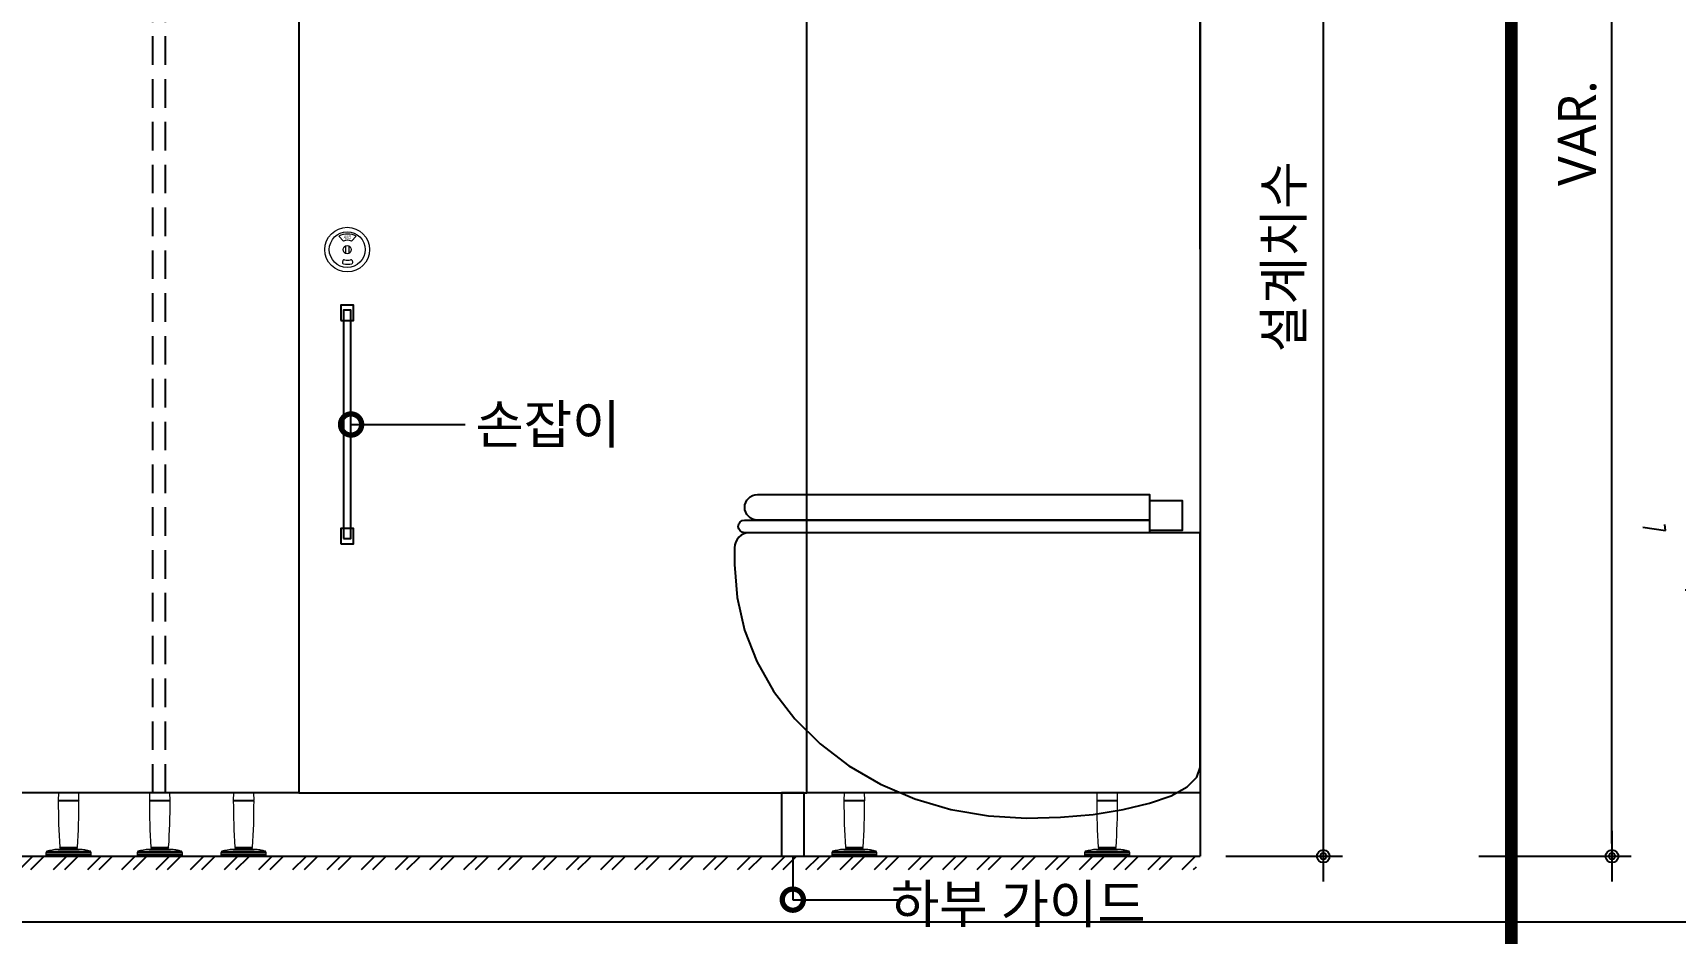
# Model space of a CAD drawing. Extents: x -256 to 8104, y -176 to 5714.
# Drawn here: x 3401 to 4694, y 4115 to 4825 of the extents above; entities that cross this region are included whole.
import ezdxf
from ezdxf.enums import TextEntityAlignment as Align

# ---------------------------------------------------------------- set-up
doc = ezdxf.new("R2010")
doc.units = 0
doc.header["$LTSCALE"] = 30
doc.linetypes.add('HIDDEN', pattern=[0.375, 0.25, -0.125])
doc.layers.get('0').update_dxf_attribs({"linetype": 'CONTINUOUS'})
doc.layers.get('DEFPOINTS').update_dxf_attribs({"linetype": 'CONTINUOUS'})
for name, color, linetype in [('DIM', 7, 'CONTINUOUS'), ('FIN', 5, 'CONTINUOUS'), ('HAT', 8, 'CONTINUOUS'), ('HID', 9, 'HIDDEN'), ('문자', 3, 'CONTINUOUS'), ('부자재', 4, 'CONTINUOUS'), ('잠금쇠(회전형)', 4, 'CONTINUOUS'), ('치수', 1, 'CONTINUOUS'), ('판넬', 2, 'CONTINUOUS'), ('해치', 8, 'CONTINUOUS')]:
    doc.layers.add(name, color=color, linetype=linetype)
doc.styles.add('HDW', font='gulim.ttc')
doc.styles.add('돋움', font='malgun.ttf')
doc.dimstyles.new('10', dxfattribs={"dimscale": 10, "dimtxt": 3, "dimasz": 1, "dimexe": 1.5, "dimexo": 2, "dimgap": 1, "dimtad": 1, "dimdec": 0, "dimlunit": 6, "dimtxsty": '돋움', "dimblk": 'DIMDOT', "dimcen": -1, "dimdle": 1.5, "dimclrt": 3, "dimazin": 3, "dimtfac": 1, "dimtdec": 0, "dimtix": 1, "dimtmove": 2, "dimatfit": 3, "dimldrblk": 'DIMDOT', "dimarcsym": 0})

# ---------------------------------------------------------------- blocks, each defined once
blk = doc.blocks.new('DIMDOT')
at = {"linetype": 'Continuous'}
blk.add_line((-2, 0), (2, 0), dxfattribs=at)
for radius in [0.5, 0.25]:
    blk.add_circle((0, 0), radius, dxfattribs=at)
blk = doc.blocks.new('*D18')
at = {"layer": 'DEFPOINTS', "color": 0}
for p in [(4517.1, 5315.7), (4644.5, 5315.7), (4519.6, 4176)]:
    blk.add_point(p, dxfattribs=at)
at = {"layer": 'DIM', "color": 0, "lineweight": -2, "ltscale": 10}
for p, q in [((4537.1, 5315.7), (4659.5, 5315.7)), ((4644.5, 4186), (4644.5, 5305.7)), ((4539.6, 4176), (4659.5, 4176))]:
    blk.add_line(p, q, dxfattribs=at)
at = {"layer": 'DIM', "color": 0, "lineweight": -2, "xscale": 10, "yscale": 10, "zscale": 10}
for p, rotation in [((4644.5, 5315.7), 90), ((4644.5, 4176), 270)]:
    blk.add_blockref('DIMDOT', p, dxfattribs=dict(at, rotation=rotation))
at = {"layer": 'DIM', "color": 3, "insert": (4617.2, 4745.9), "char_height": 30, "attachment_point": 5, "rotation": 90, "style": '돋움'}
blk.add_mtext('VAR.', dxfattribs=at)
blk = doc.blocks.new('_DOTSMALL')
at = {"color": 0, "linetype": 'ByBlock', "const_width": 0.5}
blk.add_lwpolyline([(-0.0625, 0, 1), (0.0625, 0, 1)], format="xyb", close=True, dxfattribs=at)
blk = doc.blocks.new('A$C63EC304E')
at = {"layer": '치수', "color": 1, "xscale": 2.5, "yscale": 2.5, "zscale": 2.5, "rotation": 234.3098741996962}
blk.add_blockref('_DOTSMALL', (0.312, 0.312), dxfattribs=at)
blk = doc.blocks.new('A$C2BC9653E')
at = {"layer": '치수', "xscale": 0.3333333333333333, "yscale": 0.3333333333333333, "zscale": 0.3333333333333333}
blk.add_blockref('A$C63EC304E', (0, 0), dxfattribs=at)
blk = doc.blocks.new('A$C7FC71301')
at = {"layer": '치수', "rotation": 180}
blk.add_blockref('A$C2BC9653E', (0.208, 0.208), dxfattribs=at)
blk = doc.blocks.new('A$C4A20372B')
at = {"layer": '치수'}
blk.add_blockref('A$C7FC71301', (0, 0), dxfattribs=at)
blk = doc.blocks.new('A$C566469F5')
at = {"layer": '치수'}
blk.add_blockref('A$C4A20372B', (0, 0), dxfattribs=at)
blk = doc.blocks.new('A$C7E317CD4')
at = {"layer": '해치', "xscale": 2, "yscale": 2, "zscale": 2}
blk.add_blockref('A$C566469F5', (0, 0), dxfattribs=at)
blk = doc.blocks.new('A$C601D7F27')
at = {"layer": '치수'}
blk.add_blockref('A$C7E317CD4', (0, 0), dxfattribs=at)
blk = doc.blocks.new('A$C38802C08')
at = {"layer": '치수'}
blk.add_blockref('A$C601D7F27', (0, 0), dxfattribs=at)
blk = doc.blocks.new('*D28')
at = {"layer": 'DEFPOINTS', "color": 0}
for p in [(4320.2, 5121), (4320.2, 4176), (4417.1, 4176)]:
    blk.add_point(p, dxfattribs=at)
at = {"layer": 'DIM', "color": 0, "lineweight": -2}
for p, q in [((4340.2, 5121), (4432.1, 5121)), ((4417.1, 5111), (4417.1, 4186)), ((4340.2, 4176), (4432.1, 4176))]:
    blk.add_line(p, q, dxfattribs=at)
at = {"layer": 'DIM', "color": 0, "lineweight": -2, "xscale": 10, "yscale": 10, "zscale": 10}
for p, rotation in [((4417.1, 5121), 90), ((4417.1, 4176), 270)]:
    blk.add_blockref('DIMDOT', p, dxfattribs=dict(at, rotation=rotation))
at = {"layer": 'DIM', "color": 3, "insert": (4387.5, 4648.5), "char_height": 30, "attachment_point": 5, "rotation": 90, "style": '돋움'}
blk.add_mtext('설계치수', dxfattribs=at)
blk = doc.blocks.new('SLIDE_01')
at = {"layer": 'HAT'}
h = blk.add_hatch(dxfattribs=at)
h.set_pattern_fill('ANSI32', color=256, scale=2, style=0)
h.set_pattern_definition([(45, (-8615.85, -135.26), (-13.470384, 13.470384), []), (45, (-8606.87, -135.26), (-13.470384, 13.470384), [])])
h.paths.add_polyline_path([(2623.5, 4165.5), (4317.1, 4165.5), (4317.1, 4175.5), (2623.5, 4175.5)])
at = {"layer": '해치'}
h = blk.add_hatch(dxfattribs=at)
h.set_pattern_fill('AR-CONC', color=256, style=0)
h.set_pattern_definition([(50, (3239.55, 2900.74), (182.185, -15.939), [19.05, -209.55]), (355, (3239.55, 2900.74), (-35.243, 191.057), [15.24, -167.64]), (100.451, (3254.73, 2899.42), (146.943, 175.117), [16.19, -178.09]), (46.184, (3239.55, 2951.54), (271.079, -42.042), [28.575, -314.325]), (96.636, (3262.14, 2948.04), (237.404, 247.426), [24.285, -267.135]), (351.184, (3239.55, 2951.54), (237.405, 247.425), [22.86, -251.46]), (21, (3264.95, 2938.84), (151.615, -102.2655), [19.05, -209.55]), (326, (3264.95, 2938.84), (61.802, 184.188), [15.24, -167.64]), (71.4514, (3277.58, 2930.32), (213.416, 81.923), [16.19, -178.09]), (37.5, (3239.546, 2900.744), (3.0886, 84.555), [0, -165.608, 0, -170.18, 0, -168.275]), (7.5, (3239.55, 2900.74), (66.8197, 100.1806), [0, -97.028, 0, -161.798, 0, -64.135]), (327.5, (3182.904, 2900.744), (135.5906, -5.7287), [0, -63.5, 0, -198.12, 0, -262.89]), (317.5, (3157.5, 2900.74), (148.129, 25.4265), [0, -82.55, 0, -131.572, 0, -186.69])])
h.paths.add_polyline_path([(5719.1, 4334.5), (5719.1, 4437.5), (4668.9, 4437.5), (4668.9, 4334.5)])
for p, q in [((4320.2, 4654.6), (4320.2, 5315.7)), ((4320.2, 4640.8), (4320.2, 4176)), ((2620.2, 4176), (4320.2, 4176))]:
    blk.add_line(p, q)
at = {"color": 8}
blk.add_line((2518.8, 4124.2), (5866.6, 4124.2), dxfattribs=at)
at = {"color": 8, "const_width": 10}
blk.add_lwpolyline([(4565.2, 2769.2), (4565.2, 5538.4)], dxfattribs=at)
at = {"layer": 'FIN', "linetype": 'Continuous', "lineweight": 15}
for p, q in [((3420.6, 4220.1), (3436.9, 4220.1)), ((3436.9, 4219.5), (3420.6, 4219.5)), ((3492.4, 4220.1), (3508.7, 4220.1)), ((3508.7, 4219.5), (3492.4, 4219.5)), ((3558.5, 4220.1), (3574.8, 4220.1)), ((3574.8, 4219.5), (3558.5, 4219.5)), ((4039.5, 4220.1), (4055.9, 4220.1)), ((4055.9, 4219.5), (4039.5, 4219.5)), ((4238.7, 4220.1), (4255, 4220.1)), ((4255, 4219.5), (4238.7, 4219.5)), ((3446.6, 4178.7), (3410.9, 4178.7)), ((3411.5, 4179.9), (3446, 4179.9)), ((3437.3, 4181.4), (3420.2, 4181.4)), ((3420.5, 4181.4), (3437.1, 4181.4)), ((3421.7, 4183.1), (3435.8, 4183.1)), ((3518.4, 4178.7), (3482.7, 4178.7)), ((3483.3, 4179.9), (3517.8, 4179.9)), ((3509.1, 4181.4), (3492, 4181.4)), ((3492.2, 4181.4), (3508.9, 4181.4)), ((3493.5, 4183.1), (3507.6, 4183.1)), ((3584.5, 4178.7), (3548.8, 4178.7)), ((3549.4, 4179.9), (3583.9, 4179.9)), ((3575.2, 4181.4), (3558.1, 4181.4)), ((3558.3, 4181.4), (3575, 4181.4)), ((3559.6, 4183.1), (3573.7, 4183.1)), ((4065.5, 4178.7), (4029.9, 4178.7)), ((4030.4, 4179.9), (4064.9, 4179.9)), ((4056.2, 4181.4), (4039.2, 4181.4)), ((4039.4, 4181.4), (4056, 4181.4)), ((4040.6, 4183.1), (4054.7, 4183.1)), ((4264.7, 4178.7), (4229, 4178.7)), ((4229.6, 4179.9), (4264.1, 4179.9)), ((4255.4, 4181.4), (4238.3, 4181.4)), ((4238.5, 4181.4), (4255.1, 4181.4)), ((4239.8, 4183.1), (4253.9, 4183.1)), ((3446.6, 4177.4), (3410.9, 4177.4)), ((3410.9, 4177.4), (3446.6, 4177.4)), ((3412.4, 4175.8), (3412.4, 4176)), ((3412.4, 4175.8), (3412.4, 4176)), ((3413.6, 4175.8), (3412.4, 4175.8)), ((3412.4, 4175.8), (3412.4, 4175.8)), ((3413.6, 4175.8), (3413.6, 4176)), ((3413.7, 4175.8), (3413.6, 4175.8)), ((3413.7, 4175.8), (3413.7, 4176)), ((3430.8, 4175.8), (3430.8, 4176)), ((3431.4, 4175.8), (3430.8, 4175.8)), ((3431.4, 4175.8), (3431.4, 4176)), ((3432.2, 4175.8), (3432.2, 4176)), ((3432.2, 4175.8), (3432.2, 4176)), ((3432.2, 4175.8), (3432.2, 4176)), ((3432.3, 4175.8), (3432.3, 4176)), ((3432.5, 4175.8), (3432.3, 4175.8)), ((3432.5, 4175.8), (3432.5, 4176)), ((3432.6, 4175.8), (3432.5, 4175.8)), ((3432.6, 4175.8), (3432.6, 4176)), ((3432.7, 4175.8), (3432.6, 4175.8)), ((3432.7, 4175.8), (3432.7, 4176)), ((3432.8, 4175.8), (3432.7, 4175.8)), ((3432.8, 4175.8), (3432.8, 4176)), ((3432.8, 4175.8), (3432.8, 4176)), ((3432.8, 4175.8), (3432.8, 4175.8)), ((3433, 4175.8), (3433, 4176)), ((3433.2, 4175.8), (3433.2, 4176)), ((3433.2, 4175.8), (3433.2, 4176)), ((3433.3, 4175.8), (3433.2, 4175.8)), ((3433.3, 4175.8), (3433.3, 4176)), ((3433.3, 4175.8), (3433.3, 4176)), ((3433.3, 4175.8), (3433.3, 4175.8)), ((3433.4, 4175.8), (3433.3, 4175.8)), ((3433.4, 4175.8), (3433.4, 4176)), ((3443.6, 4175.8), (3443.6, 4176)), ((3443.8, 4175.8), (3443.8, 4176)), ((3444.3, 4175.8), (3444.3, 4176)), ((3444.7, 4175.8), (3444.7, 4176)), ((3444.9, 4175.8), (3444.9, 4176)), ((3518.4, 4177.4), (3482.7, 4177.4)), ((3482.7, 4177.4), (3518.4, 4177.4)), ((3484.2, 4175.8), (3484.2, 4176)), ((3484.2, 4175.8), (3484.2, 4176)), ((3485.4, 4175.8), (3484.2, 4175.8)), ((3484.2, 4175.8), (3484.2, 4175.8)), ((3485.4, 4175.8), (3485.4, 4176)), ((3485.5, 4175.8), (3485.4, 4175.8)), ((3485.5, 4175.8), (3485.5, 4176)), ((3502.6, 4175.8), (3502.6, 4176)), ((3503.2, 4175.8), (3502.6, 4175.8)), ((3503.2, 4175.8), (3503.2, 4176)), ((3504, 4175.8), (3504, 4176)), ((3504, 4175.8), (3504, 4176)), ((3504, 4175.8), (3504, 4176)), ((3504.1, 4175.8), (3504.1, 4176)), ((3504.3, 4175.8), (3504.1, 4175.8)), ((3504.3, 4175.8), (3504.3, 4176)), ((3504.4, 4175.8), (3504.3, 4175.8)), ((3504.4, 4175.8), (3504.4, 4176)), ((3504.5, 4175.8), (3504.4, 4175.8)), ((3504.5, 4175.8), (3504.5, 4176)), ((3504.5, 4175.8), (3504.5, 4176)), ((3504.5, 4175.8), (3504.5, 4175.8)), ((3504.6, 4175.8), (3504.5, 4175.8)), ((3504.6, 4175.8), (3504.6, 4176)), ((3504.8, 4175.8), (3504.8, 4176)), ((3505, 4175.8), (3505, 4176)), ((3505, 4175.8), (3505, 4176)), ((3505.1, 4175.8), (3505, 4175.8)), ((3505.1, 4175.8), (3505.1, 4176)), ((3505.1, 4175.8), (3505.1, 4176)), ((3505.1, 4175.8), (3505.1, 4175.8)), ((3505.2, 4175.8), (3505.1, 4175.8)), ((3505.2, 4175.8), (3505.2, 4176)), ((3515.4, 4175.8), (3515.4, 4176)), ((3515.6, 4175.8), (3515.6, 4176)), ((3516.1, 4175.8), (3516.1, 4176)), ((3516.5, 4175.8), (3516.5, 4176)), ((3516.7, 4175.8), (3516.7, 4176)), ((3584.5, 4177.4), (3548.8, 4177.4)), ((3548.8, 4177.4), (3584.5, 4177.4)), ((3550.3, 4175.8), (3550.3, 4176)), ((3550.3, 4175.8), (3550.3, 4176)), ((3551.5, 4175.8), (3550.3, 4175.8)), ((3550.3, 4175.8), (3550.3, 4175.8)), ((3551.5, 4175.8), (3551.5, 4176)), ((3551.5, 4175.8), (3551.5, 4176)), ((3551.5, 4175.8), (3551.5, 4175.8)), ((3568.7, 4175.8), (3568.7, 4176)), ((3569.3, 4175.8), (3568.7, 4175.8)), ((3569.3, 4175.8), (3569.3, 4176)), ((3570.1, 4175.8), (3570.1, 4176)), ((3570.1, 4175.8), (3570.1, 4176)), ((3570.1, 4175.8), (3570.1, 4176)), ((3570.2, 4175.8), (3570.2, 4176)), ((3570.4, 4175.8), (3570.2, 4175.8)), ((3570.4, 4175.8), (3570.4, 4176)), ((3570.5, 4175.8), (3570.4, 4175.8)), ((3570.5, 4175.8), (3570.5, 4176)), ((3570.6, 4175.8), (3570.5, 4175.8)), ((3570.6, 4175.8), (3570.6, 4176)), ((3570.6, 4175.8), (3570.6, 4176)), ((3570.6, 4175.8), (3570.6, 4175.8)), ((3570.7, 4175.8), (3570.6, 4175.8)), ((3570.7, 4175.8), (3570.7, 4176)), ((3570.8, 4175.8), (3570.8, 4176)), ((3571.1, 4175.8), (3571.1, 4176)), ((3571.1, 4175.8), (3571.1, 4176)), ((3571.1, 4175.8), (3571.1, 4176)), ((3571.2, 4175.8), (3571.1, 4175.8)), ((3571.1, 4175.8), (3571.1, 4175.8)), ((3571.2, 4175.8), (3571.2, 4176)), ((3571.3, 4175.8), (3571.2, 4175.8)), ((3571.3, 4175.8), (3571.3, 4176)), ((3581.5, 4175.8), (3581.5, 4176)), ((3581.7, 4175.8), (3581.7, 4176)), ((3582.2, 4175.8), (3582.2, 4176)), ((3582.6, 4175.8), (3582.6, 4176)), ((3582.8, 4175.8), (3582.8, 4176)), ((4065.5, 4177.4), (4029.9, 4177.4)), ((4029.9, 4177.4), (4065.5, 4177.4)), ((4031.3, 4175.8), (4031.3, 4176)), ((4031.3, 4175.8), (4031.3, 4176)), ((4032.6, 4175.8), (4031.3, 4175.8)), ((4031.3, 4175.8), (4031.3, 4175.8)), ((4032.6, 4175.8), (4032.6, 4176)), ((4032.6, 4175.8), (4032.6, 4176)), ((4032.6, 4175.8), (4032.6, 4175.8)), ((4049.7, 4175.8), (4049.7, 4176)), ((4050.3, 4175.8), (4049.7, 4175.8)), ((4050.3, 4175.8), (4050.3, 4176)), ((4051.1, 4175.8), (4051.1, 4176)), ((4051.1, 4175.8), (4051.1, 4176)), ((4051.2, 4175.8), (4051.2, 4176)), ((4051.2, 4175.8), (4051.2, 4176)), ((4051.5, 4175.8), (4051.2, 4175.8)), ((4051.5, 4175.8), (4051.5, 4176)), ((4051.6, 4175.8), (4051.5, 4175.8)), ((4051.6, 4175.8), (4051.6, 4176)), ((4051.6, 4175.8), (4051.6, 4176)), ((4051.6, 4175.8), (4051.6, 4175.8)), ((4051.7, 4175.8), (4051.6, 4175.8)), ((4051.7, 4175.8), (4051.7, 4176)), ((4051.7, 4175.8), (4051.7, 4176)), ((4051.7, 4175.8), (4051.7, 4175.8)), ((4051.9, 4175.8), (4051.9, 4176)), ((4052.1, 4175.8), (4052.1, 4176)), ((4052.1, 4175.8), (4052.1, 4176)), ((4052.2, 4175.8), (4052.1, 4175.8)), ((4052.2, 4175.8), (4052.2, 4176)), ((4052.2, 4175.8), (4052.2, 4176)), ((4052.2, 4175.8), (4052.2, 4175.8)), ((4052.3, 4175.8), (4052.2, 4175.8)), ((4052.3, 4175.8), (4052.3, 4176)), ((4062.6, 4175.8), (4062.6, 4176)), ((4062.8, 4175.8), (4062.8, 4176)), ((4063.2, 4175.8), (4063.2, 4176)), ((4063.7, 4175.8), (4063.7, 4176)), ((4063.9, 4175.8), (4063.9, 4176)), ((4264.7, 4177.4), (4229, 4177.4)), ((4229, 4177.4), (4264.7, 4177.4)), ((4230.5, 4175.8), (4230.5, 4176)), ((4230.5, 4175.8), (4230.5, 4176)), ((4231.7, 4175.8), (4230.5, 4175.8)), ((4230.5, 4175.8), (4230.5, 4175.8)), ((4231.7, 4175.8), (4231.7, 4176)), ((4231.7, 4175.8), (4231.7, 4176)), ((4231.7, 4175.8), (4231.7, 4175.8)), ((4248.9, 4175.8), (4248.9, 4176)), ((4249.5, 4175.8), (4248.9, 4175.8)), ((4249.5, 4175.8), (4249.5, 4176)), ((4250.3, 4175.8), (4250.3, 4176)), ((4250.3, 4175.8), (4250.3, 4176)), ((4250.3, 4175.8), (4250.3, 4176)), ((4250.4, 4175.8), (4250.4, 4176)), ((4250.6, 4175.8), (4250.4, 4175.8)), ((4250.6, 4175.8), (4250.6, 4176)), ((4250.7, 4175.8), (4250.6, 4175.8)), ((4250.7, 4175.8), (4250.7, 4176)), ((4250.8, 4175.8), (4250.7, 4175.8)), ((4250.8, 4175.8), (4250.8, 4176)), ((4250.8, 4175.8), (4250.8, 4176)), ((4250.8, 4175.8), (4250.8, 4175.8)), ((4250.8, 4175.8), (4250.8, 4175.8)), ((4250.9, 4175.8), (4250.9, 4176)), ((4251, 4175.8), (4251, 4176)), ((4251.3, 4175.8), (4251.3, 4176)), ((4251.3, 4175.8), (4251.3, 4176)), ((4251.3, 4175.8), (4251.3, 4176)), ((4251.4, 4175.8), (4251.3, 4175.8)), ((4251.3, 4175.8), (4251.3, 4175.8)), ((4251.4, 4175.8), (4251.4, 4176)), ((4251.5, 4175.8), (4251.4, 4175.8)), ((4251.5, 4175.8), (4251.5, 4176)), ((4261.7, 4175.8), (4261.7, 4176)), ((4261.9, 4175.8), (4261.9, 4176)), ((4262.4, 4175.8), (4262.4, 4176)), ((4262.8, 4175.8), (4262.8, 4176)), ((4263, 4175.8), (4263, 4176))]:
    blk.add_line(p, q, dxfattribs=at)
at = {"layer": 'FIN', "color": 4, "linetype": 'Continuous', "lineweight": 15}
for p, q in [((3420.7, 4225.7), (3420.7, 4225.7)), ((3420.8, 4226), (3436.7, 4226)), ((3420.9, 4219.8), (3436.7, 4219.8)), ((3436.9, 4220.1), (3436.8, 4225.7)), ((3492.5, 4225.7), (3492.5, 4225.7)), ((3492.6, 4226), (3508.5, 4226)), ((3492.7, 4219.8), (3508.4, 4219.8)), ((3508.7, 4220.1), (3508.6, 4225.7)), ((3558.6, 4225.7), (3558.6, 4225.7)), ((3558.7, 4226), (3574.6, 4226)), ((3558.8, 4219.8), (3574.5, 4219.8)), ((3574.8, 4220.1), (3574.7, 4225.7)), ((4039.6, 4225.7), (4039.6, 4225.7)), ((4039.7, 4226), (4055.7, 4226)), ((4039.8, 4219.8), (4055.6, 4219.8)), ((4055.9, 4220.1), (4055.7, 4225.7)), ((4238.8, 4225.7), (4238.8, 4225.7)), ((4238.9, 4226), (4254.8, 4226)), ((4238.9, 4219.8), (4254.7, 4219.8)), ((4255, 4220.1), (4254.9, 4225.7)), ((3411.5, 4179.9), (3410.9, 4178.7)), ((3410.9, 4178.7), (3410.9, 4177.4)), ((3421.7, 4183.1), (3422.3, 4182.4)), ((3435.2, 4182.4), (3422.3, 4182.4)), ((3423.2, 4182.2), (3422.6, 4181.5)), ((3434.9, 4181.5), (3422.6, 4181.5)), ((3423.2, 4182.4), (3423.2, 4182.2)), ((3423.2, 4182.2), (3434.3, 4182.2)), ((3434.3, 4182.2), (3434.3, 4182.4)), ((3434.9, 4181.5), (3434.3, 4182.2)), ((3435.2, 4182.4), (3435.8, 4183.1)), ((3446.6, 4178.7), (3446, 4179.9)), ((3446.6, 4177.4), (3446.6, 4178.7)), ((3483.3, 4179.9), (3482.7, 4178.7)), ((3482.7, 4178.7), (3482.7, 4177.4)), ((3493.5, 4183.1), (3494.1, 4182.4)), ((3507, 4182.4), (3494.1, 4182.4)), ((3495, 4182.2), (3494.4, 4181.5)), ((3506.7, 4181.5), (3494.4, 4181.5)), ((3495, 4182.4), (3495, 4182.2)), ((3495, 4182.2), (3506.1, 4182.2)), ((3506.1, 4182.2), (3506.1, 4182.4)), ((3506.7, 4181.5), (3506.1, 4182.2)), ((3507, 4182.4), (3507.6, 4183.1)), ((3518.4, 4178.7), (3517.8, 4179.9)), ((3518.4, 4177.4), (3518.4, 4178.7)), ((3549.4, 4179.9), (3548.8, 4178.7)), ((3548.8, 4178.7), (3548.8, 4177.4)), ((3559.6, 4183.1), (3560.2, 4182.4)), ((3573.1, 4182.4), (3560.2, 4182.4)), ((3561.1, 4182.2), (3560.5, 4181.5)), ((3572.8, 4181.5), (3560.5, 4181.5)), ((3561.1, 4182.4), (3561.1, 4182.2)), ((3561.1, 4182.2), (3572.2, 4182.2)), ((3572.2, 4182.2), (3572.2, 4182.4)), ((3572.8, 4181.5), (3572.2, 4182.2)), ((3573.1, 4182.4), (3573.7, 4183.1)), ((3584.5, 4178.7), (3583.9, 4179.9)), ((3584.5, 4177.4), (3584.5, 4178.7)), ((4030.4, 4179.9), (4029.9, 4178.7)), ((4029.9, 4178.7), (4029.9, 4177.4)), ((4040.6, 4183.1), (4041.3, 4182.4)), ((4054.1, 4182.4), (4041.3, 4182.4)), ((4042.1, 4182.2), (4041.6, 4181.5)), ((4053.8, 4181.5), (4041.6, 4181.5)), ((4042.1, 4182.4), (4042.1, 4182.2)), ((4042.1, 4182.2), (4053.2, 4182.2)), ((4053.2, 4182.2), (4053.2, 4182.4)), ((4053.8, 4181.5), (4053.2, 4182.2)), ((4054.1, 4182.4), (4054.7, 4183.1)), ((4065.5, 4178.7), (4064.9, 4179.9)), ((4065.5, 4177.4), (4065.5, 4178.7)), ((4229.6, 4179.9), (4229, 4178.7)), ((4229, 4178.7), (4229, 4177.4)), ((4239.8, 4183.1), (4240.4, 4182.4)), ((4253.3, 4182.4), (4240.4, 4182.4)), ((4241.3, 4182.2), (4240.7, 4181.5)), ((4253, 4181.5), (4240.7, 4181.5)), ((4241.3, 4182.4), (4241.3, 4182.2)), ((4241.3, 4182.2), (4252.4, 4182.2)), ((4252.4, 4182.2), (4252.4, 4182.4)), ((4253, 4181.5), (4252.4, 4182.2)), ((4253.3, 4182.4), (4253.9, 4183.1)), ((4264.7, 4178.7), (4264.1, 4179.9)), ((4264.7, 4177.4), (4264.7, 4178.7)), ((3410.9, 4177.4), (3410.9, 4176)), ((3410.9, 4176), (3446.6, 4176)), ((3446.6, 4176), (3446.6, 4177.4)), ((3482.7, 4177.4), (3482.7, 4176)), ((3482.7, 4176), (3518.4, 4176)), ((3518.4, 4176), (3518.4, 4177.4)), ((3548.8, 4177.4), (3548.8, 4176)), ((3548.8, 4176), (3584.5, 4176)), ((3584.5, 4176), (3584.5, 4177.4)), ((4029.9, 4177.4), (4029.9, 4176)), ((4029.9, 4176), (4065.5, 4176)), ((4065.5, 4176), (4065.5, 4177.4)), ((4229, 4177.4), (4229, 4176)), ((4229, 4176), (4264.7, 4176)), ((4264.7, 4176), (4264.7, 4177.4))]:
    blk.add_line(p, q, dxfattribs=at)
for points in [[(3420.8, 4226, 0.124037), (3420.7, 4225.7, -0.001096), (3420.7, 4225.7), (3420.6, 4220.1)], [(3492.6, 4226, 0.124037), (3492.5, 4225.7, -0.001096), (3492.5, 4225.7), (3492.4, 4220.1)], [(3558.7, 4226, 0.124037), (3558.6, 4225.7, -0.001096), (3558.6, 4225.7), (3558.5, 4220.1)], [(4039.7, 4226, 0.124037), (4039.6, 4225.7, -0.001096), (4039.6, 4225.7), (4039.5, 4220.1)], [(4238.9, 4226, 0.124037), (4238.8, 4225.7, -0.001096), (4238.8, 4225.7), (4238.7, 4220.1)]]:
    blk.add_lwpolyline(points, format="xyb", dxfattribs=at)
at = {"layer": 'FIN', "color": 4, "linetype": 'Continuous', "lineweight": 15, "flags": 128}
for points in [[(3436.8, 4225.7, 0.118135), (3436.7, 4226, 0.118135)], [(3508.6, 4225.7, 0.118135), (3508.5, 4226, 0.118135)], [(3574.7, 4225.7, 0.118135), (3574.6, 4226, 0.118135)], [(4055.7, 4225.7, 0.118135), (4055.7, 4226, 0.118135)], [(4254.9, 4225.7, 0.118135), (4254.8, 4226, 0.118135)]]:
    blk.add_lwpolyline(points, format="xyb", dxfattribs=at)
at = {"layer": 'FIN', "color": 4, "linetype": 'Continuous', "lineweight": 15}
for centre, radius, start, end in [((3420.9, 4220.1), 0.292, 179.2415, 270), ((3420.9, 4219.5), 0.292, 90, 179.3579), ((3999.3, 4219.3), 578.7, 179.9718, 183.5859), ((2882.8, 4218.5), 554.1, 356.3354, 0.1097), ((3436.6, 4220.1), 0.292, 270, 0.7585), ((3436.7, 4219.5), 0.292, 0.6421, 90), ((3492.7, 4220.1), 0.292, 179.2415, 270), ((3492.7, 4219.5), 0.292, 90, 179.3579), ((4071.1, 4219.3), 578.7, 179.9718, 183.5859), ((2954.6, 4218.5), 554.1, 356.3354, 0.1097), ((3508.4, 4220.1), 0.292, 270, 0.7585), ((3508.4, 4219.5), 0.292, 0.6421, 90), ((3558.8, 4220.1), 0.292, 179.2415, 270), ((3558.8, 4219.5), 0.292, 90, 179.3579), ((4137.2, 4219.3), 578.7, 179.9718, 183.5859), ((3020.7, 4218.5), 554.1, 356.3354, 0.1097), ((3574.5, 4220.1), 0.292, 270, 0.7585), ((3574.5, 4219.5), 0.292, 0.6421, 90), ((4039.8, 4220.1), 0.292, 179.2415, 270), ((4039.8, 4219.5), 0.292, 90, 179.3579), ((4618.2, 4219.3), 578.7, 179.9718, 183.5859), ((3501.7, 4218.5), 554.1, 356.3354, 0.1097), ((4055.6, 4220.1), 0.292, 270, 0.7585), ((4055.6, 4219.5), 0.292, 0.6421, 90), ((4239, 4220.1), 0.292, 179.2415, 270), ((4238.9, 4219.5), 0.292, 90, 179.3579), ((4817.3, 4219.3), 578.7, 179.9718, 183.5859), ((3700.9, 4218.5), 554.1, 356.3354, 0.1097), ((4254.7, 4220.1), 0.292, 270, 0.7585), ((4254.7, 4219.5), 0.292, 0.6421, 90), ((3423.2, 4137.7), 43.8, 93.8991, 105.5006), ((3420.5, 4181.2), 0.175, 94.7479, 116.6788), ((3423.2, 4148.2), 33.3, 91.0115, 94.7479), ((3434.3, 4148.2), 33.3, 85.2521, 88.9885), ((3437.1, 4181.2), 0.175, 63.3212, 85.2521), ((3434.3, 4137.7), 43.8, 80.5831, 86.1009), ((3434.3, 4137.7), 43.8, 74.4994, 78.127), ((3495, 4137.7), 43.8, 93.8991, 105.5006), ((3495, 4148.2), 33.3, 91.0115, 94.7479), ((3492.3, 4181.2), 0.175, 94.7479, 116.6788), ((3506.1, 4148.2), 33.3, 85.2521, 88.9885), ((3508.9, 4181.2), 0.175, 63.3212, 85.2521), ((3506.1, 4137.7), 43.8, 80.5831, 86.1009), ((3506.1, 4137.7), 43.8, 74.4994, 78.127), ((3561.1, 4137.7), 43.8, 93.8991, 105.5006), ((3561.1, 4148.2), 33.3, 91.0115, 94.7479), ((3558.4, 4181.2), 0.175, 94.7479, 116.6788), ((3572.2, 4148.2), 33.3, 85.2521, 88.9885), ((3574.9, 4181.2), 0.175, 63.3212, 85.2521), ((3572.2, 4137.7), 43.8, 80.5831, 86.1009), ((3572.2, 4137.7), 43.8, 74.4994, 78.127), ((4042.1, 4137.7), 43.8, 93.8991, 105.5006), ((4039.4, 4181.2), 0.175, 94.7479, 116.6788), ((4042.1, 4148.2), 33.3, 91.0115, 94.7479), ((4053.2, 4148.2), 33.3, 85.2521, 88.9885), ((4056, 4181.2), 0.175, 63.3212, 85.2521), ((4053.2, 4137.7), 43.8, 80.5831, 86.1009), ((4053.2, 4137.7), 43.8, 74.4994, 78.127), ((4241.3, 4137.7), 43.8, 93.8991, 105.5006), ((4241.3, 4148.2), 33.3, 91.0115, 94.7479), ((4238.5, 4181.2), 0.175, 94.7479, 116.6788), ((4252.4, 4148.2), 33.3, 85.2521, 88.9885), ((4255.1, 4181.2), 0.175, 63.3212, 85.2521), ((4252.4, 4137.7), 43.8, 80.5831, 86.1009), ((4252.4, 4137.7), 43.8, 74.4994, 78.127)]:
    blk.add_arc(centre, radius, start, end, dxfattribs=at)
for points, knots in [([(3441.5, 4180.9), (3441.5, 4180.9), (3441.6, 4180.9), (3441.7, 4180.9), (3441.8, 4180.8), (3441.9, 4180.8), (3441.9, 4180.8), (3441.9, 4180.8)], [0, 0, 0, 0, 0.2159727, 0.4318558, 0.6498983, 0.8698049, 1, 1, 1, 1]), ([(3441.5, 4180.9), (3441.5, 4180.9), (3441.5, 4180.9), (3441.5, 4180.9), (3441.5, 4180.9), (3441.5, 4180.9)], [0, 0, 0, 0, 0.110152, 0.664814, 1, 1, 1, 1]), ([(3441.9, 4180.8), (3442, 4180.8), (3442.1, 4180.7), (3442.2, 4180.7), (3442.3, 4180.7)], [0, 0, 0, 0, 0.405872, 1, 1, 1, 1]), ([(3442.3, 4180.7), (3442.2, 4180.8), (3442.1, 4180.8), (3442, 4180.8), (3441.9, 4180.8)], [0, 0, 0, 0, 0.585266, 1, 1, 1, 1]), ([(3441.9, 4180.8), (3441.9, 4180.8), (3441.9, 4180.8), (3441.9, 4180.8), (3441.9, 4180.8)], [0, 0, 0, 0, 0.495973, 1, 1, 1, 1]), ([(3442.3, 4180.7), (3442.3, 4180.7), (3442.3, 4180.7), (3442.3, 4180.7), (3442.3, 4180.7)], [0, 0, 0, 0, 0.517301, 1, 1, 1, 1]), ([(3442.3, 4180.7), (3442.5, 4180.7), (3443, 4180.6), (3443.4, 4180.5), (3443.7, 4180.4)], [0, 0, 0, 0, 0.470682, 1, 1, 1, 1]), ([(3443.7, 4180.4), (3443.4, 4180.5), (3443, 4180.6), (3442.5, 4180.7), (3442.3, 4180.7)], [0, 0, 0, 0, 0.528575, 1, 1, 1, 1]), ([(3443.7, 4180.4), (3443.7, 4180.4), (3443.7, 4180.4), (3443.7, 4180.4), (3443.7, 4180.4)], [0, 0, 0, 0, 0.529757, 1, 1, 1, 1]), ([(3513.3, 4180.9), (3513.3, 4180.9), (3513.4, 4180.9), (3513.5, 4180.9), (3513.6, 4180.8), (3513.7, 4180.8), (3513.7, 4180.8), (3513.7, 4180.8)], [0, 0, 0, 0, 0.2159727, 0.4318558, 0.6498983, 0.8698049, 1, 1, 1, 1]), ([(3513.3, 4180.9), (3513.3, 4180.9), (3513.3, 4180.9), (3513.3, 4180.9), (3513.3, 4180.9), (3513.3, 4180.9)], [0, 0, 0, 0, 0.110152, 0.664814, 1, 1, 1, 1]), ([(3513.7, 4180.8), (3513.8, 4180.8), (3513.9, 4180.7), (3514, 4180.7), (3514.1, 4180.7)], [0, 0, 0, 0, 0.405872, 1, 1, 1, 1]), ([(3514.1, 4180.7), (3514, 4180.8), (3513.9, 4180.8), (3513.8, 4180.8), (3513.7, 4180.8)], [0, 0, 0, 0, 0.585266, 1, 1, 1, 1]), ([(3513.7, 4180.8), (3513.7, 4180.8), (3513.7, 4180.8), (3513.7, 4180.8), (3513.7, 4180.8)], [0, 0, 0, 0, 0.495973, 1, 1, 1, 1]), ([(3514.1, 4180.7), (3514.1, 4180.7), (3514.1, 4180.7), (3514.1, 4180.7), (3514.1, 4180.7)], [0, 0, 0, 0, 0.517301, 1, 1, 1, 1]), ([(3514.1, 4180.7), (3514.3, 4180.7), (3514.8, 4180.6), (3515.2, 4180.5), (3515.5, 4180.4)], [0, 0, 0, 0, 0.470682, 1, 1, 1, 1]), ([(3515.5, 4180.4), (3515.2, 4180.5), (3514.8, 4180.6), (3514.3, 4180.7), (3514.1, 4180.7)], [0, 0, 0, 0, 0.528575, 1, 1, 1, 1]), ([(3515.5, 4180.4), (3515.5, 4180.4), (3515.5, 4180.4), (3515.5, 4180.4), (3515.5, 4180.4)], [0, 0, 0, 0, 0.529757, 1, 1, 1, 1]), ([(3579.4, 4180.9), (3579.4, 4180.9), (3579.5, 4180.9), (3579.6, 4180.9), (3579.7, 4180.8), (3579.8, 4180.8), (3579.8, 4180.8), (3579.8, 4180.8)], [0, 0, 0, 0, 0.2159727, 0.4318558, 0.6498983, 0.8698049, 1, 1, 1, 1]), ([(3579.4, 4180.9), (3579.4, 4180.9), (3579.4, 4180.9), (3579.4, 4180.9), (3579.4, 4180.9), (3579.4, 4180.9)], [0, 0, 0, 0, 0.110152, 0.664814, 1, 1, 1, 1]), ([(3579.8, 4180.8), (3579.9, 4180.8), (3580, 4180.7), (3580.1, 4180.7), (3580.2, 4180.7)], [0, 0, 0, 0, 0.405872, 1, 1, 1, 1]), ([(3580.2, 4180.7), (3580.1, 4180.8), (3580, 4180.8), (3579.9, 4180.8), (3579.8, 4180.8)], [0, 0, 0, 0, 0.585266, 1, 1, 1, 1]), ([(3579.8, 4180.8), (3579.8, 4180.8), (3579.8, 4180.8), (3579.8, 4180.8), (3579.8, 4180.8)], [0, 0, 0, 0, 0.495973, 1, 1, 1, 1]), ([(3580.2, 4180.7), (3580.2, 4180.7), (3580.2, 4180.7), (3580.2, 4180.7), (3580.2, 4180.7)], [0, 0, 0, 0, 0.517301, 1, 1, 1, 1]), ([(3580.2, 4180.7), (3580.4, 4180.7), (3580.8, 4180.6), (3581.3, 4180.5), (3581.6, 4180.4)], [0, 0, 0, 0, 0.470682, 1, 1, 1, 1]), ([(3581.6, 4180.4), (3581.3, 4180.5), (3580.8, 4180.6), (3580.4, 4180.7), (3580.2, 4180.7)], [0, 0, 0, 0, 0.528575, 1, 1, 1, 1]), ([(3581.6, 4180.4), (3581.6, 4180.4), (3581.6, 4180.4), (3581.6, 4180.4), (3581.6, 4180.4)], [0, 0, 0, 0, 0.529757, 1, 1, 1, 1]), ([(4060.4, 4180.9), (4060.4, 4180.9), (4060.4, 4180.9), (4060.4, 4180.9), (4060.4, 4180.9), (4060.5, 4180.9)], [0, 0, 0, 0, 0.110152, 0.664814, 1, 1, 1, 1]), ([(4060.5, 4180.9), (4060.5, 4180.9), (4060.5, 4180.9), (4060.6, 4180.9), (4060.7, 4180.8), (4060.8, 4180.8), (4060.8, 4180.8), (4060.9, 4180.8)], [0, 0, 0, 0, 0.2159727, 0.4318558, 0.6498983, 0.8698049, 1, 1, 1, 1]), ([(4060.8, 4180.8), (4060.9, 4180.8), (4061, 4180.7), (4061.1, 4180.7), (4061.2, 4180.7)], [0, 0, 0, 0, 0.405872, 1, 1, 1, 1]), ([(4061.2, 4180.7), (4061.1, 4180.8), (4061, 4180.8), (4060.9, 4180.8), (4060.8, 4180.8)], [0, 0, 0, 0, 0.585266, 1, 1, 1, 1]), ([(4060.8, 4180.8), (4060.8, 4180.8), (4060.8, 4180.8), (4060.8, 4180.8), (4060.8, 4180.8)], [0, 0, 0, 0, 0.495973, 1, 1, 1, 1]), ([(4061.2, 4180.7), (4061.2, 4180.7), (4061.2, 4180.7), (4061.2, 4180.7), (4061.2, 4180.7)], [0, 0, 0, 0, 0.517301, 1, 1, 1, 1]), ([(4061.2, 4180.7), (4061.4, 4180.7), (4061.9, 4180.6), (4062.4, 4180.5), (4062.6, 4180.4)], [0, 0, 0, 0, 0.470682, 1, 1, 1, 1]), ([(4062.6, 4180.4), (4062.4, 4180.5), (4061.9, 4180.6), (4061.4, 4180.7), (4061.2, 4180.7)], [0, 0, 0, 0, 0.528575, 1, 1, 1, 1]), ([(4062.6, 4180.4), (4062.6, 4180.4), (4062.6, 4180.4), (4062.6, 4180.4), (4062.6, 4180.4)], [0, 0, 0, 0, 0.529757, 1, 1, 1, 1]), ([(4259.6, 4180.9), (4259.6, 4180.9), (4259.7, 4180.9), (4259.8, 4180.9), (4259.9, 4180.8), (4259.9, 4180.8), (4260, 4180.8), (4260, 4180.8)], [0, 0, 0, 0, 0.2159727, 0.4318558, 0.6498983, 0.8698049, 1, 1, 1, 1]), ([(4259.6, 4180.9), (4259.6, 4180.9), (4259.5, 4180.9), (4259.6, 4180.9), (4259.6, 4180.9), (4259.6, 4180.9)], [0, 0, 0, 0, 0.110152, 0.664814, 1, 1, 1, 1]), ([(4260, 4180.8), (4260, 4180.8), (4260.2, 4180.7), (4260.3, 4180.7), (4260.3, 4180.7)], [0, 0, 0, 0, 0.405872, 1, 1, 1, 1]), ([(4260.3, 4180.7), (4260.3, 4180.8), (4260.2, 4180.8), (4260, 4180.8), (4260, 4180.8)], [0, 0, 0, 0, 0.585266, 1, 1, 1, 1]), ([(4260, 4180.8), (4260, 4180.8), (4260, 4180.8), (4260, 4180.8), (4260, 4180.8)], [0, 0, 0, 0, 0.495973, 1, 1, 1, 1]), ([(4260.3, 4180.7), (4260.3, 4180.7), (4260.3, 4180.7), (4260.3, 4180.7), (4260.3, 4180.7)], [0, 0, 0, 0, 0.517301, 1, 1, 1, 1]), ([(4260.3, 4180.7), (4260.6, 4180.7), (4261, 4180.6), (4261.5, 4180.5), (4261.8, 4180.4)], [0, 0, 0, 0, 0.470682, 1, 1, 1, 1]), ([(4261.8, 4180.4), (4261.5, 4180.5), (4261, 4180.6), (4260.6, 4180.7), (4260.3, 4180.7)], [0, 0, 0, 0, 0.528575, 1, 1, 1, 1]), ([(4261.8, 4180.4), (4261.8, 4180.4), (4261.8, 4180.4), (4261.8, 4180.4), (4261.8, 4180.4)], [0, 0, 0, 0, 0.529757, 1, 1, 1, 1])]:
    blk.add_open_spline(points, degree=3, knots=knots, dxfattribs=at)
for points in [[(3441.5, 4180.9), (3441.5, 4180.9)], [(3441.9, 4180.8), (3442.3, 4180.7)], [(3442.3, 4180.8), (3442.3, 4180.7)], [(3513.3, 4180.9), (3513.3, 4180.9)], [(3513.7, 4180.8), (3514.1, 4180.7)], [(3514.1, 4180.8), (3514.1, 4180.7)], [(3579.4, 4180.9), (3579.4, 4180.9)], [(3579.8, 4180.8), (3580.2, 4180.7)], [(3580.2, 4180.8), (3580.2, 4180.7)], [(4060.5, 4180.9), (4060.4, 4180.9)], [(4060.8, 4180.8), (4061.2, 4180.7)], [(4061.2, 4180.8), (4061.2, 4180.7)], [(4259.6, 4180.9), (4259.6, 4180.9)], [(4260, 4180.8), (4260.4, 4180.7)], [(4260.3, 4180.8), (4260.4, 4180.7)]]:
    blk.add_open_spline(points, degree=1, dxfattribs=at)
at = {"layer": 'FIN', "linetype": 'Continuous', "lineweight": 15}
for points, knots in [([(3432.3, 4175.8), (3432.3, 4175.8), (3432.3, 4175.8), (3432.2, 4175.8), (3432.2, 4175.8)], [0, 0, 0, 0, 0.561741, 1, 1, 1, 1]), ([(3432.2, 4175.8), (3432.2, 4175.8), (3432.2, 4175.8), (3432.2, 4175.8), (3432.2, 4175.8)], [0, 0, 0, 0, 0.557964, 1, 1, 1, 1]), ([(3433, 4175.8), (3432.9, 4175.8), (3432.9, 4175.8), (3432.8, 4175.8), (3432.8, 4175.8)], [0, 0, 0, 0, 0.560188, 1, 1, 1, 1]), ([(3433.2, 4175.8), (3433.1, 4175.8), (3433.1, 4175.8), (3433, 4175.8), (3433, 4175.8)], [0, 0, 0, 0, 0.559958, 1, 1, 1, 1]), ([(3443.8, 4175.8), (3443.8, 4175.8), (3443.7, 4175.8), (3443.6, 4175.8), (3443.6, 4175.8)], [0, 0, 0, 0, 0.558554, 1, 1, 1, 1]), ([(3444, 4175.8), (3443.9, 4175.8), (3443.8, 4175.8), (3443.8, 4175.8), (3443.7, 4175.8)], [0, 0, 0, 0, 0.558511, 1, 1, 1, 1]), ([(3444.3, 4175.8), (3444.2, 4175.8), (3444, 4175.8), (3443.9, 4175.8), (3443.8, 4175.8)], [0, 0, 0, 0, 0.559859, 1, 1, 1, 1]), ([(3444.7, 4175.8), (3444.7, 4175.8), (3444.5, 4175.8), (3444.4, 4175.8), (3444.3, 4175.8)], [0, 0, 0, 0, 0.558977, 1, 1, 1, 1]), ([(3444.9, 4175.8), (3444.9, 4175.8), (3444.9, 4175.8), (3444.8, 4175.8), (3444.7, 4175.8)], [0, 0, 0, 0, 0.559094, 1, 1, 1, 1]), ([(3504.1, 4175.8), (3504.1, 4175.8), (3504.1, 4175.8), (3504, 4175.8), (3504, 4175.8)], [0, 0, 0, 0, 0.561741, 1, 1, 1, 1]), ([(3504, 4175.8), (3504, 4175.8), (3504, 4175.8), (3504, 4175.8), (3504, 4175.8)], [0, 0, 0, 0, 0.557964, 1, 1, 1, 1]), ([(3504.8, 4175.8), (3504.7, 4175.8), (3504.7, 4175.8), (3504.6, 4175.8), (3504.6, 4175.8)], [0, 0, 0, 0, 0.560188, 1, 1, 1, 1]), ([(3505, 4175.8), (3504.9, 4175.8), (3504.9, 4175.8), (3504.8, 4175.8), (3504.8, 4175.8)], [0, 0, 0, 0, 0.559958, 1, 1, 1, 1]), ([(3515.6, 4175.8), (3515.6, 4175.8), (3515.5, 4175.8), (3515.4, 4175.8), (3515.4, 4175.8)], [0, 0, 0, 0, 0.558554, 1, 1, 1, 1]), ([(3515.8, 4175.8), (3515.7, 4175.8), (3515.6, 4175.8), (3515.6, 4175.8), (3515.5, 4175.8)], [0, 0, 0, 0, 0.558511, 1, 1, 1, 1]), ([(3516.1, 4175.8), (3516, 4175.8), (3515.8, 4175.8), (3515.7, 4175.8), (3515.6, 4175.8)], [0, 0, 0, 0, 0.559859, 1, 1, 1, 1]), ([(3516.5, 4175.8), (3516.4, 4175.8), (3516.3, 4175.8), (3516.2, 4175.8), (3516.1, 4175.8)], [0, 0, 0, 0, 0.558977, 1, 1, 1, 1]), ([(3516.7, 4175.8), (3516.7, 4175.8), (3516.7, 4175.8), (3516.6, 4175.8), (3516.5, 4175.8)], [0, 0, 0, 0, 0.559094, 1, 1, 1, 1]), ([(3570.2, 4175.8), (3570.2, 4175.8), (3570.1, 4175.8), (3570.1, 4175.8), (3570.1, 4175.8)], [0, 0, 0, 0, 0.561741, 1, 1, 1, 1]), ([(3570.1, 4175.8), (3570.1, 4175.8), (3570.1, 4175.8), (3570.1, 4175.8), (3570.1, 4175.8)], [0, 0, 0, 0, 0.557964, 1, 1, 1, 1]), ([(3570.8, 4175.8), (3570.8, 4175.8), (3570.7, 4175.8), (3570.7, 4175.8), (3570.7, 4175.8)], [0, 0, 0, 0, 0.560188, 1, 1, 1, 1]), ([(3571.1, 4175.8), (3571, 4175.8), (3570.9, 4175.8), (3570.9, 4175.8), (3570.8, 4175.8)], [0, 0, 0, 0, 0.559958, 1, 1, 1, 1]), ([(3581.7, 4175.8), (3581.7, 4175.8), (3581.5, 4175.8), (3581.5, 4175.8), (3581.5, 4175.8)], [0, 0, 0, 0, 0.558554, 1, 1, 1, 1]), ([(3581.9, 4175.8), (3581.8, 4175.8), (3581.7, 4175.8), (3581.6, 4175.8), (3581.6, 4175.8)], [0, 0, 0, 0, 0.558511, 1, 1, 1, 1]), ([(3582.2, 4175.8), (3582.1, 4175.8), (3581.9, 4175.8), (3581.8, 4175.8), (3581.7, 4175.8)], [0, 0, 0, 0, 0.559859, 1, 1, 1, 1]), ([(3582.6, 4175.8), (3582.5, 4175.8), (3582.4, 4175.8), (3582.2, 4175.8), (3582.2, 4175.8)], [0, 0, 0, 0, 0.558977, 1, 1, 1, 1]), ([(3582.8, 4175.8), (3582.8, 4175.8), (3582.8, 4175.8), (3582.7, 4175.8), (3582.6, 4175.8)], [0, 0, 0, 0, 0.559094, 1, 1, 1, 1]), ([(4051.2, 4175.8), (4051.2, 4175.8), (4051.1, 4175.8), (4051.1, 4175.8), (4051.1, 4175.8)], [0, 0, 0, 0, 0.557964, 1, 1, 1, 1]), ([(4051.2, 4175.8), (4051.2, 4175.8), (4051.2, 4175.8), (4051.2, 4175.8), (4051.2, 4175.8)], [0, 0, 0, 0, 0.561741, 1, 1, 1, 1]), ([(4051.9, 4175.8), (4051.8, 4175.8), (4051.8, 4175.8), (4051.7, 4175.8), (4051.7, 4175.8)], [0, 0, 0, 0, 0.560188, 1, 1, 1, 1]), ([(4052.1, 4175.8), (4052.1, 4175.8), (4052, 4175.8), (4051.9, 4175.8), (4051.9, 4175.8)], [0, 0, 0, 0, 0.559958, 1, 1, 1, 1]), ([(4062.8, 4175.8), (4062.7, 4175.8), (4062.6, 4175.8), (4062.6, 4175.8), (4062.6, 4175.8)], [0, 0, 0, 0, 0.558554, 1, 1, 1, 1]), ([(4062.9, 4175.8), (4062.9, 4175.8), (4062.8, 4175.8), (4062.7, 4175.8), (4062.7, 4175.8)], [0, 0, 0, 0, 0.558511, 1, 1, 1, 1]), ([(4063.2, 4175.8), (4063.1, 4175.8), (4063, 4175.8), (4062.8, 4175.8), (4062.8, 4175.8)], [0, 0, 0, 0, 0.559859, 1, 1, 1, 1]), ([(4063.7, 4175.8), (4063.6, 4175.8), (4063.4, 4175.8), (4063.3, 4175.8), (4063.2, 4175.8)], [0, 0, 0, 0, 0.558977, 1, 1, 1, 1]), ([(4063.9, 4175.8), (4063.8, 4175.8), (4063.8, 4175.8), (4063.7, 4175.8), (4063.7, 4175.8)], [0, 0, 0, 0, 0.559094, 1, 1, 1, 1]), ([(4250.4, 4175.8), (4250.4, 4175.8), (4250.3, 4175.8), (4250.3, 4175.8), (4250.3, 4175.8)], [0, 0, 0, 0, 0.561741, 1, 1, 1, 1]), ([(4250.3, 4175.8), (4250.3, 4175.8), (4250.3, 4175.8), (4250.3, 4175.8), (4250.3, 4175.8)], [0, 0, 0, 0, 0.557964, 1, 1, 1, 1]), ([(4251, 4175.8), (4251, 4175.8), (4250.9, 4175.8), (4250.9, 4175.8), (4250.9, 4175.8)], [0, 0, 0, 0, 0.560188, 1, 1, 1, 1]), ([(4251.3, 4175.8), (4251.2, 4175.8), (4251.1, 4175.8), (4251.1, 4175.8), (4251, 4175.8)], [0, 0, 0, 0, 0.559958, 1, 1, 1, 1]), ([(4261.9, 4175.8), (4261.9, 4175.8), (4261.7, 4175.8), (4261.7, 4175.8), (4261.7, 4175.8)], [0, 0, 0, 0, 0.558554, 1, 1, 1, 1]), ([(4262.1, 4175.8), (4262, 4175.8), (4261.9, 4175.8), (4261.8, 4175.8), (4261.8, 4175.8)], [0, 0, 0, 0, 0.558511, 1, 1, 1, 1]), ([(4262.4, 4175.8), (4262.3, 4175.8), (4262.1, 4175.8), (4262, 4175.8), (4261.9, 4175.8)], [0, 0, 0, 0, 0.559859, 1, 1, 1, 1]), ([(4262.8, 4175.8), (4262.7, 4175.8), (4262.6, 4175.8), (4262.4, 4175.8), (4262.4, 4175.8)], [0, 0, 0, 0, 0.558977, 1, 1, 1, 1]), ([(4263, 4175.8), (4263, 4175.8), (4263, 4175.8), (4262.9, 4175.8), (4262.8, 4175.8)], [0, 0, 0, 0, 0.559094, 1, 1, 1, 1])]:
    blk.add_open_spline(points, degree=3, knots=knots, dxfattribs=at)
for points in [[(3432.3, 4175.8), (3432.3, 4175.8)], [(3504.1, 4175.8), (3504.1, 4175.8)], [(3570.2, 4175.8), (3570.1, 4175.8)], [(4051.2, 4175.8), (4051.2, 4175.8)], [(4250.4, 4175.8), (4250.3, 4175.8)]]:
    blk.add_open_spline(points, degree=1, dxfattribs=at)
at = {"layer": 'HID', "ltscale": 3}
for p, q in [((3495.2, 4226), (3495.2, 5121)), ((3505.2, 4226), (3505.2, 5121))]:
    blk.add_line(p, q, dxfattribs=at)
at = {"layer": 'HID', "linetype": 'Continuous'}
for points in [[(4280.2, 4441), (3971.3, 4441, -1), (3971.3, 4461), (4280.2, 4461)], [(4280.2, 4431), (3961.3, 4431, -1), (3961.3, 4441), (4280.2, 4441)], [(4320.2, 4431), (3965.3, 4431, 0.4142), (3953.3, 4419), (3953.3, 4406), (3955.3, 4379.9), (3961.2, 4354.2), (3970.8, 4329.4), (3984.1, 4306), (4000.9, 4284.2), (4020.7, 4264.5), (4043.3, 4247.3), (4068.3, 4232.8), (4095.3, 4221.2), (4123.8, 4212.8), (4153.3, 4207.7), (4183.3, 4206), (4210, 4206.7), (4235.7, 4209), (4259.4, 4212.7), (4280.1, 4217.7), (4297.2, 4223.7), (4309.8, 4230.7), (4317.6, 4238.2), (4320.2, 4246)]]:
    blk.add_lwpolyline(points, format="xyb", close=True, dxfattribs=at)
blk.add_lwpolyline([(4280.2, 4433), (4306.2, 4433), (4306.2, 4456), (4280.2, 4456)], close=True, dxfattribs=at)
at = {"layer": '부자재'}
for points in [[(3643.2, 4598.3), (3653.2, 4598.3), (3653.2, 4610.3), (3643.2, 4610.3)], [(3645.2, 4426.3), (3651.2, 4426.3), (3651.2, 4606.3), (3645.2, 4606.3)], [(3643.2, 4422.3), (3653.2, 4422.3), (3653.2, 4434.3), (3643.2, 4434.3)], [(3990.2, 4176), (4008.2, 4176), (4008.2, 4226), (3990.2, 4226)]]:
    blk.add_lwpolyline(points, close=True, dxfattribs=at)
at = {"layer": '잠금쇠(회전형)', "linetype": 'Continuous', "lineweight": 15}
for p, q in [((3641.7, 4664.7), (3645.3, 4660.7)), ((3655.3, 4664.7), (3651.7, 4660.7)), ((3644.9, 4645.5), (3644.5, 4644.3)), ((3646.8, 4657), (3646.8, 4651.2)), ((3649.5, 4656.9), (3649.5, 4651.2)), ((3652.1, 4645.5), (3652.5, 4644.3))]:
    blk.add_line(p, q, dxfattribs=at)
for radius in [17.6, 14.1, 3.21]:
    blk.add_circle((3648.2, 4654.1), radius, dxfattribs=at)
for centre, radius, start, end in [((3648.5, 4652.3), 14.1, 61.0478, 118.9522), ((3648.5, 4654.7), 6.81, 61.8696, 118.1304), ((3645.4, 4644), 0.98, 160.8571, 255.4685), ((3645.8, 4645.2), 0.98, 72.2332, 160.8571), ((3648.5, 4653.5), 7.75, 252.2332, 287.7668), ((3651.2, 4645.2), 0.98, 19.1429, 107.7668), ((3651.6, 4644), 0.98, 284.5315, 19.1429), ((3648.5, 4655.8), 13.2, 255.4685, 284.5315)]:
    blk.add_arc(centre, radius, start, end, dxfattribs=at)
at = {"layer": '치수'}
for p, q in [((3651.2, 4516.3), (3741.2, 4516.3)), ((3999.2, 4176), (3999.2, 4141.7)), ((3999.2, 4141.7), (4083.4, 4141.7))]:
    blk.add_line(p, q, dxfattribs=at)
at = {"layer": '판넬'}
for p, q in [((3610.2, 5091), (3610.2, 4226)), ((3610.2, 4226), (4010.2, 4226))]:
    blk.add_line(p, q, dxfattribs=at)
at = {"layer": '판넬', "color": 3}
for p, q in [((3610.2, 4226), (3390.2, 4226)), ((4320.2, 4226), (4010.2, 4226))]:
    blk.add_line(p, q, dxfattribs=at)
at = {"layer": '판넬', "color": 4}
blk.add_line((3610.2, 4226), (3510.2, 4226), dxfattribs=at)
at = {"layer": '판넬'}
for points in [[(3390.2, 5121), (3610.2, 5121), (3610.2, 4226), (3390.2, 4226)], [(4320.2, 4226), (4010.2, 4226), (4010.2, 5121), (4320.2, 5121)]]:
    blk.add_lwpolyline(points, close=True, dxfattribs=at)
at = {"layer": '해치', "yscale": 20}
for p, xscale in [((3647.1, 4512.1), 20), ((4003.4, 4137.6), -20)]:
    blk.add_blockref('A$C38802C08', p, dxfattribs=dict(at, xscale=xscale))
at = {"layer": '문자', "style": '돋움'}
for s, p in [('손잡이', (3749.2, 4501.3)), ('하부 가이드', (4076.5, 4123.3))]:
    blk.add_text(s, height=30.34, dxfattribs=at).set_placement(p)
at = {"layer": '잠금쇠(회전형)', "linetype": 'Continuous', "lineweight": 15, "style": 'HDW', "width": 0.659278}
blk.add_text('사용중', height=2.3, dxfattribs=at).set_placement((3645.4, 4662.6), (3651.5, 4662.6), align=Align.FIT)
at = {"layer": 'DIM', "ltscale": 10}
dim = blk.add_linear_dim(base=(4644.5, 5315.7), p1=(4519.6, 4176), p2=(4517.1, 5315.7), angle=90, text='VAR.', dimstyle='10', dxfattribs=at)
dim.commit()
dim.dimension.update_dxf_attribs({"geometry": '*D18', "text_midpoint": (4617.2, 4745.9), "dimtype": 160})
at = {"layer": 'DIM'}
dim = blk.add_linear_dim(base=(4417.1, 4176), p1=(4320.2, 5121), p2=(4320.2, 4176), angle=270, text='설계치수', dimstyle='10', dxfattribs=at)
dim.commit()
dim.dimension.update_dxf_attribs({"geometry": '*D28', "text_midpoint": (4387.5, 4648.5)})

msp = doc.modelspace()

# ---------------------------------------------------------------- block references
msp.add_blockref('SLIDE_01', (0, 0))

doc.saveas('drawing.dxf')
